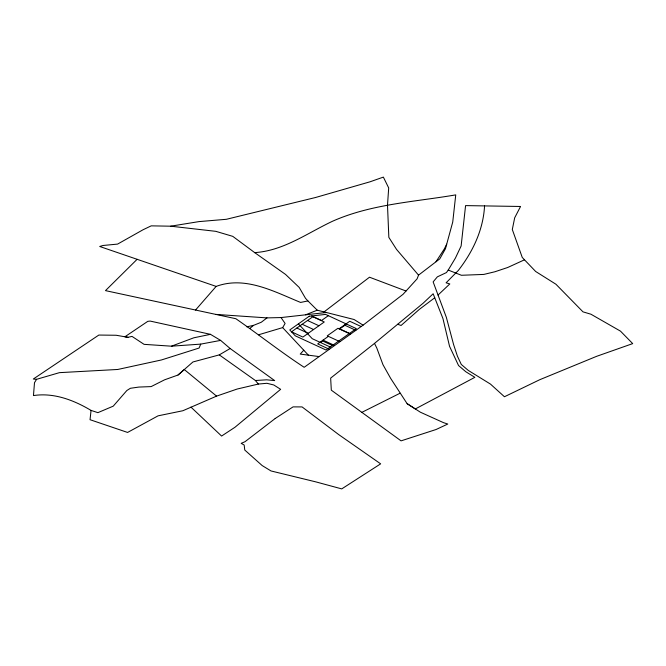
<?xml version="1.0" encoding="UTF-8"?>
<svg xmlns="http://www.w3.org/2000/svg" width="666" height="666" viewBox="0 0 666 666"><rect width="100%" height="100%" fill="white"/><g stroke="black" fill="none" stroke-linecap="round" stroke-linejoin="round"><path stroke-width="1" d="M484.507 205.902L484.498 206.835A265.434 153.005 -7.3 0 1 474.9 243.54A265.934 153.297 -7.3 0 1 458.333 270.446L446.087 282.817L449.816 283.932L438.045 295.046M91.051 410.406L97.885 412.654L113.237 406.152L126.848 390.517L130.378 388.286L138.836 387.071L151.14 386.596L164.577 379.82L178.047 375.008L192.932 361.971L219.28 354.886L255.403 380.511L266.616 379.811L274.667 380.602L230.145 348.518L220.637 340.401L200.749 344.114L199.084 348.043L161.438 359.965L117.774 369.464L59.441 372.652L36.58 379.312L34.49 382.709L33.467 395.571C53.854 392.449 73.784 400.116 91.051 410.406L90.043 419.705L127.581 432.442L158.058 415.842L182.859 410.739L216.575 396.12L237.163 389.036L258.35 384.057L266.916 383.291L273.784 384.973L280.644 389.319L234.956 427.272L221.587 436.047L190.967 407.126M363.078 325.158L354.121 319.522L317.241 310.19L307.925 300.924L300.599 302.439C274.059 291.591 245.221 275.674 216.15 286.405L99.7 246.478L103.047 245.479L117.591 244.097L143.123 229.72L151.207 225.857L170.704 226.19L215.809 231.335L232.767 236.355L254.687 252.614C283.541 250.799 307.301 233.083 332.642 221.195C371.453 203.987 414.443 201.948 455.744 194.88L452.738 222.036L445.454 248.759L439.785 258.866L418.539 275.141L417.132 278.796L403.047 294.314L363.078 325.158L304.179 367.299C280.736 351.998 258.808 334.582 235.839 318.714L105.486 290.626L137.113 259.307M446.703 244.172L444.388 248.826L435.997 261.763M258.599 334.782L282.659 327.605L285.106 323.46L281.035 317.565L266.983 317.89L215.834 314.402M448.226 270.063L455.436 258.033L461.13 245.995L465.576 205.603L520.554 206.477L514.685 217.799L512.304 229.504L522.261 257.459L535.647 271.478L555.919 284.224L582.991 311.855L590.925 314.21L620.479 331.135L632.7 343.614L596.636 356.318L539.818 379.678L504.445 396.745L490.467 384.091L468.273 370.413L461.288 364.46L457.409 356.144L453.604 344.597L446.353 317.341L433.133 281.876L437.346 276.856L446.445 272.56L448.226 270.063L461.396 275.274L483.849 274.417L494.93 271.753L507.733 267.482L524.5 259.807M195.546 310.031L216.15 286.405M303.763 350.208L300.224 354.087L318.664 356.518M178.047 375.008L184.291 369.538L216.575 396.12M249.883 328.396L253.538 325.366L261.297 322.236L266.983 317.89M374.5 343.406L423.027 303.313L433.15 293.764L442.94 318.539L449.542 346.303L458.549 365.542L465.842 371.761L474.858 377.331L415.326 408.949L407.117 403.663L390.667 378.396L382.967 364.685L376.806 348.052L374.5 343.406L330.652 378.105L331.31 390.168L401.065 440.859L436.072 429.512L447.793 424.034L443.564 422.677L420.371 412.204L407.117 403.663M324.034 311.913L369.497 277.206L406.035 291.017M434.74 297.777L419.447 309.29L401.082 325.474L397.752 324.275M328.346 315.684L321.52 320.504L311.671 315.959M328.388 336.363L317.699 343.906L329.087 349.159M339.069 328.813L349.758 321.27L361.147 326.531M320.496 342.499L322.635 340.984L332.401 345.496M346.561 324.101L339.735 328.921L349.492 333.425M219.28 354.886L230.145 348.518M361.688 412.445L400.066 393.215M317.241 310.19L305.611 314.818M36.58 379.312L33.3 379.029L98.834 335.056L116.167 335.256L127.955 337.312L132.018 336.397L144.072 344.347L171.462 346.187L193.789 337.804L210.473 334.34L220.637 340.401M246.77 326.823L253.538 325.366M170.704 226.19L199.009 221.603L226.373 219.297L315.601 197.486L370.03 181.801L383.366 177.106L388.694 187.945L387.495 205.145L388.844 237.371L396.545 249.409L418.539 275.141M281.035 317.565L326.34 312.496M171.462 346.187L200.749 344.114M127.955 337.312L124.892 336.78L147.794 321.345L150.175 321.079L210.473 334.34M344.414 325.041L355.802 330.303M350.458 334.074L337.928 328.288L327.247 335.83L339.768 341.616M307.542 320.496L318.922 325.749M302.197 324.267L313.578 329.52M296.853 328.038L308.241 333.3M323.043 340.135L334.424 345.388M330.253 347.011L312.237 338.686L298.41 323.876M254.687 252.614L285.539 274.417L299.176 287.412L305.528 298.343L307.925 300.924M282.659 327.605L308.383 355.161M255.403 380.511L258.35 384.057M275.208 418.506L244.98 441.725L241.184 443.348L244.181 445.03L244.755 450.025L262.196 465.584L271.02 470.954L315.784 481.868L341.733 488.894L380.652 463.844L338.678 434.573L302.073 406.918L293.057 406.884L275.208 418.506M309.232 316.233L289.793 329.953L295.254 335.806L326.007 350.008L356.318 328.604L325.566 314.402L309.232 316.233M312.878 316.725L291.508 331.81L302.897 337.071L324.267 321.978L312.878 316.725"/></g></svg>
